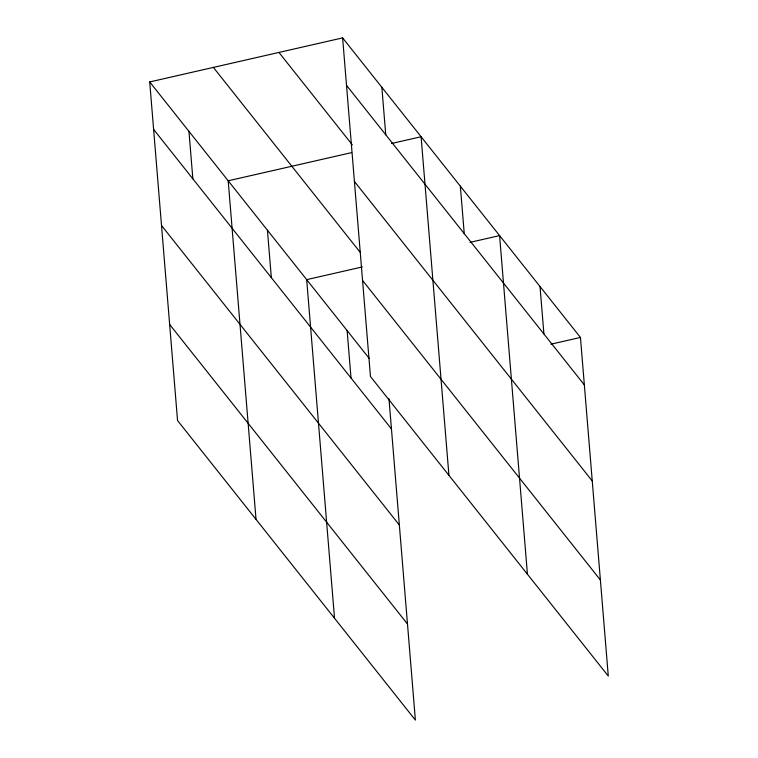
<?xml version="1.0" encoding="UTF-8"?>
<svg xmlns="http://www.w3.org/2000/svg" width="758" height="758" viewBox="0 0 758 758"><rect width="100%" height="100%" fill="white"/><g stroke="black" fill="none" stroke-linecap="round" stroke-linejoin="round"><path stroke-width="1.14" d="M388.977 398.86L415.384 720.1L177.552 420.548L149.714 81.94L342.616 37.9L580.448 337.452L608.286 676.06L370.454 376.508L342.616 37.9M351.693 152.595L228.196 180.792L256.033 519.401M391.545 143.499L421.097 136.753L448.935 475.361M362.381 266.93L306.687 279.645L334.524 618.253M470.026 242.352L499.588 235.605L527.426 574.213M550.895 344.198L580.448 337.452M346.52 85.36L584.352 384.912M278.953 52.435L352.356 144.882M354.412 181.446L592.254 480.989M213.368 67.405L360.164 252.3M362.551 280.432L600.393 579.984M149.714 81.94L369.165 358.344M153.618 129.41L391.45 428.952M161.511 225.486L399.352 525.038M169.65 324.471L407.491 624.024M540.018 286.524L543.922 333.994M460.343 186.174L464.247 233.644M381.852 87.322L385.756 134.791M347.117 330.573L351.02 378.034M267.441 230.224L271.345 277.684M188.95 131.371L192.854 178.831"/></g></svg>
